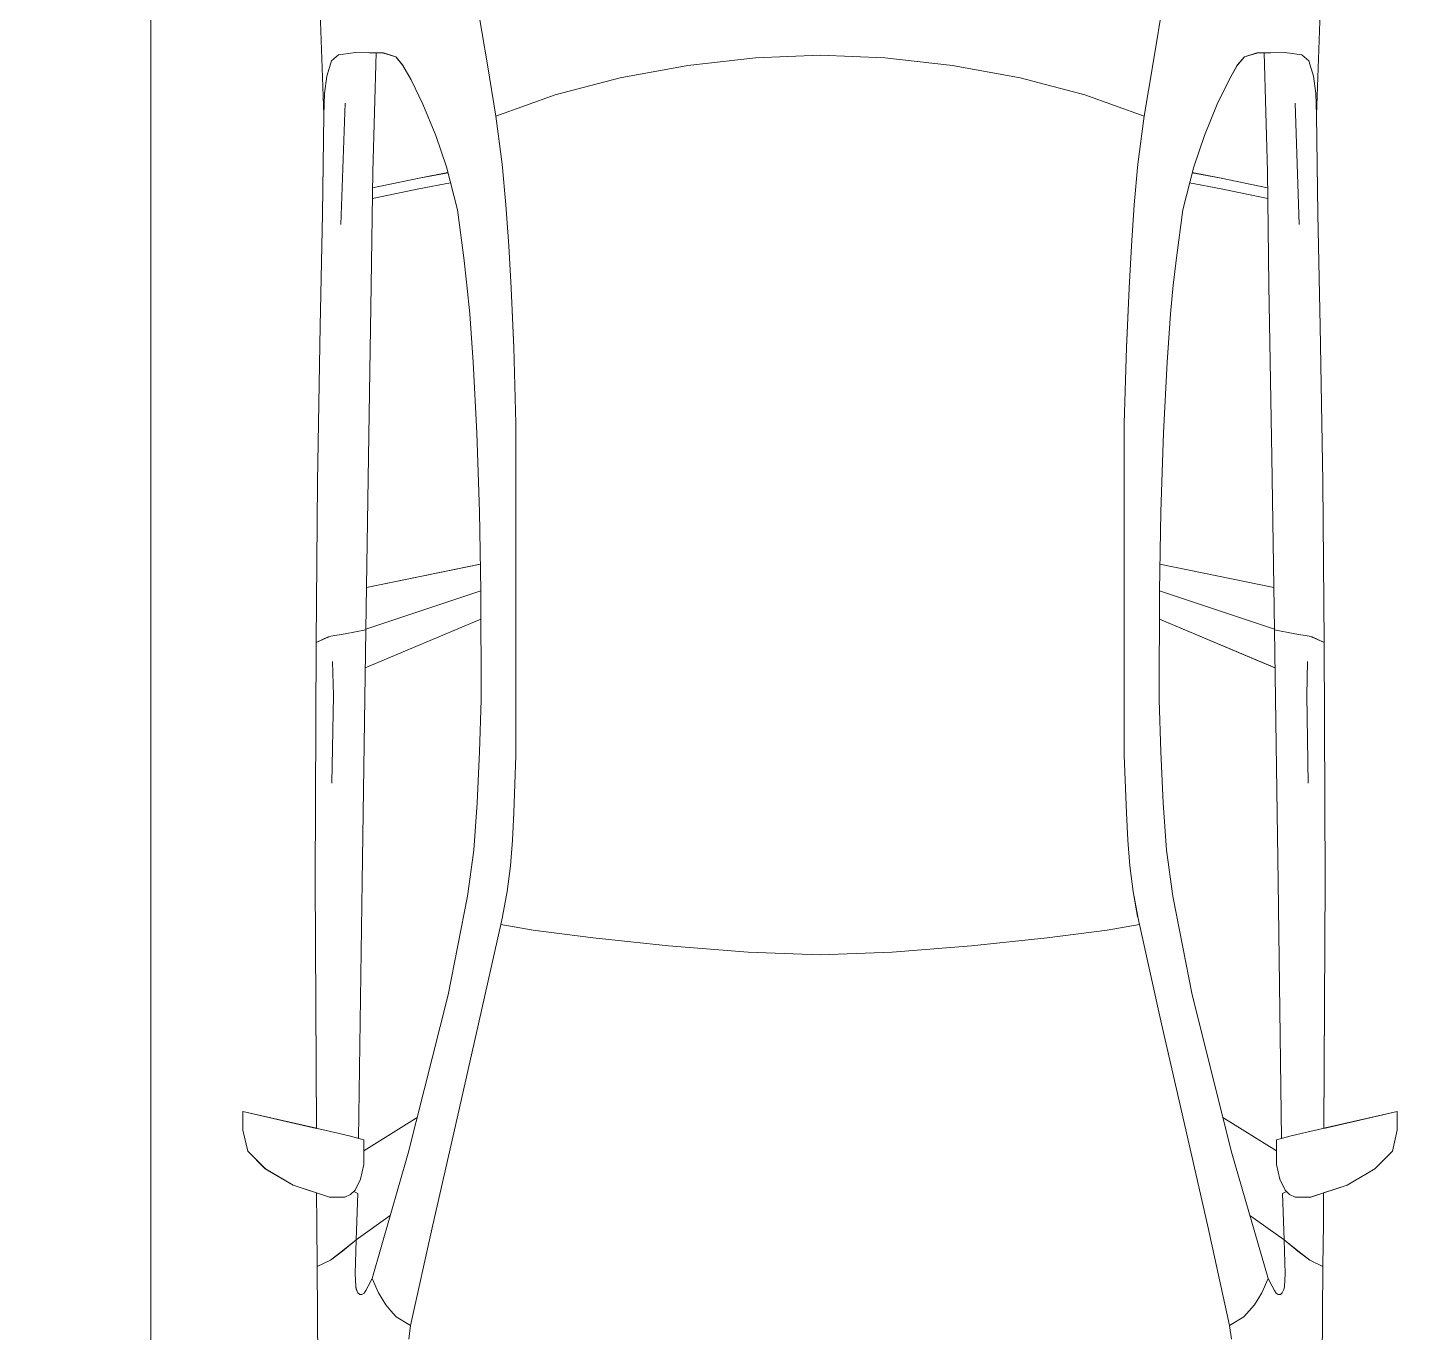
# Model space of a CAD drawing. Header units: millimetres. Extents: x -284281 to 1648660, y -821378 to -151356.
# Drawn here: x -200815 to -198307, y -269226 to -266857 of the extents above; entities that cross this region are included whole.
import ezdxf

# ---------------------------------------------------------------- set-up
doc = ezdxf.new("R2010")
doc.units = ezdxf.units.MM
doc.header["$MEASUREMENT"] = 0
doc.layers.add('Cars', color=7, linetype='Continuous')
doc.layers.add('Extérieur - Environnement', color=7, linetype='Continuous')

# ---------------------------------------------------------------- blocks, each defined once
blk = doc.blocks.new('Car 0025')
at = {"layer": 'Cars', "color": 7, "linetype": 'Continuous', "lineweight": 13}
for p, q in [((-652, 3786.7), (-615.8, 3571.1)), ((627.8, 3786.7), (591.6, 3571.1)), ((-920.3, 3683.6), (-913, 3480.7)), ((-913, 3480.7), (-920.3, 3683.6)), ((888.9, 3480.7), (896.1, 3683.6)), ((888.9, 3480.7), (896.1, 3683.6)), ((-886.4, 3589.1), (-899.1, 3578.6)), ((-855.4, 3593.9), (-886.4, 3589.1)), ((-804.8, 3592.7), (-855.4, 3593.9)), ((-824, 3377.8), (-818.1, 3593)), ((-782.3, 3585.5), (-804.8, 3592.7)), ((-12.1, 3588.7), (-129.6, 3584)), ((-12.1, 3588.7), (105.4, 3584)), ((758.1, 3585.5), (780.6, 3592.7)), ((780.6, 3592.7), (831.2, 3593.9)), ((799.8, 3377.8), (793.9, 3593)), ((831.2, 3593.9), (862.2, 3589.1)), ((862.2, 3589.1), (874.9, 3578.6)), ((-899.1, 3578.6), (-907.5, 3550.6)), ((-769.3, 3570.3), (-782.3, 3585.5)), ((-754.4, 3544.1), (-769.3, 3570.3)), ((-615.8, 3571.1), (-600.6, 3478)), ((-252.3, 3570.1), (-375.1, 3547.5)), ((-129.6, 3584), (-252.3, 3570.1)), ((105.4, 3584), (228.1, 3570.1)), ((228.1, 3570.1), (350.9, 3547.5)), ((591.6, 3571.1), (576.4, 3478)), ((730.2, 3544.1), (745.1, 3570.3)), ((745.1, 3570.3), (758.1, 3585.5)), ((874.9, 3578.6), (883.3, 3550.6)), ((-907.5, 3550.6), (-911.8, 3519.1)), ((-733, 3500.1), (-754.4, 3544.1)), ((-375.1, 3547.5), (-492.9, 3516.7)), ((350.9, 3547.5), (468.7, 3516.7)), ((708.8, 3500.1), (730.2, 3544.1)), ((883.3, 3550.6), (887.6, 3519.1)), ((-911.8, 3519.1), (-913, 3480.7)), ((-492.9, 3516.7), (-600.6, 3478)), ((468.7, 3516.7), (576.4, 3478)), ((887.6, 3519.1), (888.9, 3480.7)), ((-874.4, 3501.9), (-881.8, 3281.1)), ((-709.6, 3442.8), (-733, 3500.1)), ((685.4, 3442.8), (708.8, 3500.1)), ((850.2, 3501.9), (857.6, 3281.1)), ((-913, 3480.7), (-915.3, 3300.4)), ((-915.3, 3300.4), (-913, 3480.7)), ((-600.6, 3478), (-588.9, 3390.6)), ((576.4, 3478), (564.8, 3390.6)), ((891.1, 3300.4), (888.9, 3480.7)), ((891.1, 3300.4), (888.9, 3480.7)), ((-690.2, 3386.2), (-709.6, 3442.8)), ((666.1, 3386.2), (685.4, 3442.8)), ((-670.4, 3308.1), (-690.2, 3386.2)), ((-588.9, 3390.6), (-582.3, 3317.1)), ((564.8, 3390.6), (558.1, 3317.1)), ((646.2, 3308.1), (666.1, 3386.2)), ((-826.9, 3170.4), (-824, 3377.8)), ((-824.4, 3348), (-740, 3365.2)), ((-740, 3365.2), (-687.5, 3375.4)), ((715.8, 3365.2), (663.3, 3375.4)), ((800.2, 3348), (715.8, 3365.2)), ((802.7, 3170.4), (799.8, 3377.8)), ((-824.7, 3328.7), (-740.3, 3346)), ((-740.3, 3346), (-682.9, 3357.1)), ((716.1, 3346), (658.7, 3357.1)), ((800.5, 3328.7), (716.1, 3346)), ((-582.3, 3317.1), (-577.3, 3242.7)), ((558.1, 3317.1), (553.1, 3242.7)), ((-915.3, 3300.4), (-919.6, 3097.2)), ((-915.3, 3300.4), (-919.6, 3097.2)), ((-659, 3220.7), (-670.4, 3308.1)), ((634.8, 3220.7), (646.2, 3308.1)), ((895.4, 3097.2), (891.1, 3300.4)), ((891.1, 3300.4), (895.4, 3097.2)), ((-577.3, 3242.7), (-572.9, 3165.9)), ((553.1, 3242.7), (548.7, 3165.9)), ((-653.2, 3171.1), (-659, 3220.7)), ((629, 3171.1), (634.8, 3220.7)), ((-831.9, 2859.6), (-826.9, 3170.4)), ((-648.1, 3119.2), (-653.2, 3171.1)), ((-572.9, 3165.9), (-568.1, 3057.7)), ((548.7, 3165.9), (543.9, 3057.7)), ((623.9, 3119.2), (629, 3171.1)), ((807.7, 2859.6), (802.7, 3170.4)), ((-641.8, 3031.2), (-648.1, 3119.2)), ((617.6, 3031.2), (623.9, 3119.2)), ((-919.6, 3097.2), (-924.4, 2813.9)), ((-919.6, 3097.2), (-924.4, 2813.9)), ((900.2, 2813.9), (895.4, 3097.2)), ((895.4, 3097.2), (900.2, 2813.9)), ((-568.1, 3057.8), (-564.2, 2920.2)), ((543.9, 3057.8), (540, 2920.2)), ((-635.4, 2903.1), (-641.8, 3031.2)), ((611.2, 2903.1), (617.6, 3031.2)), ((-564.2, 2920.2), (-564.1, 2317.3)), ((540, 2920.2), (539.9, 2317.3)), ((-630.4, 2759.9), (-635.4, 2903.1)), ((606.2, 2759.9), (611.2, 2903.1)), ((-836.8, 2545.3), (-831.9, 2859.6)), ((812.6, 2545.3), (807.7, 2859.6)), ((-924.4, 2813.9), (-926.9, 2522.7)), ((-924.4, 2813.9), (-926.9, 2522.7)), ((902.7, 2522.7), (900.2, 2813.9)), ((900.2, 2813.9), (902.7, 2522.7)), ((-628, 2616.3), (-630.4, 2759.9)), ((603.8, 2616.3), (606.2, 2759.9)), ((-835.6, 2622.4), (-628.8, 2664.8)), ((811.4, 2622.4), (604.6, 2664.8)), ((-628, 2616.3), (-836.8, 2546.4)), ((-627.5, 2418.3), (-628, 2616.3)), ((603.3, 2418.3), (603.8, 2616.3)), ((603.8, 2616.3), (812.6, 2546.4)), ((-837.8, 2476.4), (-627.9, 2564.8)), ((813.6, 2476.4), (603.7, 2564.8)), ((-903.2, 2533), (-900, 2533.7)), ((-900, 2533.7), (-874.1, 2538.4)), ((-874.1, 2538.4), (-836.8, 2545.3)), ((-836.8, 2545.3), (-843.3, 2088.2)), ((812.6, 2545.3), (819.1, 2088.2)), ((849.9, 2538.4), (812.6, 2545.3)), ((875.8, 2533.7), (849.9, 2538.4)), ((879.1, 2533), (875.8, 2533.7)), ((-926.9, 2522.7), (-928.9, 2089.8)), ((-928.9, 2089.8), (-926.9, 2522.7)), ((-926.9, 2522.7), (-905.2, 2532.4)), ((-905.2, 2532.4), (-903.2, 2533)), ((881, 2532.4), (879.1, 2533)), ((902.7, 2522.7), (881, 2532.4)), ((904.7, 2089.8), (902.7, 2522.7)), ((904.7, 2089.8), (902.7, 2522.7)), ((-897, 2487.7), (-895.5, 2426.5)), ((872.8, 2487.7), (871.3, 2426.5)), ((-895.5, 2426.5), (-898.1, 2267.2)), ((-630.6, 2324.2), (-627.5, 2418.3)), ((606.4, 2324.2), (603.3, 2418.3)), ((871.3, 2426.5), (873.9, 2267.2)), ((-634.8, 2231.6), (-630.6, 2324.2)), ((-564.1, 2317.3), (-567.9, 2213)), ((539.9, 2317.3), (543.8, 2213)), ((610.6, 2231.6), (606.4, 2324.2)), ((-640.9, 2145.4), (-634.8, 2231.6)), ((-567.9, 2213), (-570.5, 2163.8)), ((543.8, 2213), (546.3, 2163.8)), ((616.7, 2145.4), (610.6, 2231.6)), ((-570.5, 2163.8), (-574.3, 2116.7)), ((546.3, 2163.8), (550.1, 2116.7)), ((-652.1, 2062.2), (-640.9, 2145.4)), ((627.9, 2062.2), (616.7, 2145.4)), ((-574.3, 2116.7), (-580.1, 2070.5)), ((550.1, 2116.7), (555.9, 2070.5)), ((-928.9, 2089.8), (-926.4, 1640.4)), ((-926.4, 1640.4), (-928.9, 2089.8)), ((-843.3, 2088.2), (-849.7, 1622.1)), ((819.1, 2088.2), (825.5, 1622.1)), ((902.2, 1640.4), (904.7, 2089.8)), ((902.2, 1640.4), (904.7, 2089.8)), ((-687.5, 1882.8), (-652.1, 2062.2)), ((-580.1, 2070.5), (-588.5, 2025.1)), ((555.9, 2070.5), (564.3, 2025.1)), ((663.3, 1882.8), (627.9, 2062.2)), ((-591.8, 2010.3), (-632, 1830.3)), ((-591.8, 2010.3), (-588.8, 2024.6)), ((-591.8, 2010.3), (-532.9, 2000.2)), ((-588.8, 2024.6), (-588.4, 2025.3)), ((567.6, 2010.3), (508.7, 2000.2)), ((564.6, 2024.6), (564.2, 2025.3)), ((567.6, 2010.3), (564.6, 2024.6)), ((567.6, 2010.3), (607.8, 1830.3)), ((-532.9, 2000.2), (-424.2, 1986.1)), ((-424.2, 1986.1), (-287.2, 1971.5)), ((400, 1986.1), (263, 1971.5)), ((508.7, 2000.2), (400, 1986.1)), ((-287.2, 1971.5), (-142.7, 1960.1)), ((-142.7, 1960.1), (-12.1, 1955.6)), ((118.5, 1960.1), (-12.1, 1955.6)), ((263, 1971.5), (118.5, 1960.1)), ((-759.7, 1595.1), (-687.5, 1882.8)), ((735.5, 1595.1), (663.3, 1882.8)), ((-632, 1830.3), (-674.2, 1645.7)), ((607.8, 1830.3), (650, 1645.7)), ((-926.4, 1640.4), (-1059.8, 1671.2)), ((-1059.8, 1671.2), (-1059.8, 1636.9)), ((-1059.8, 1671.2), (-887.7, 1631.5)), ((-1059.8, 1671.2), (-1059.8, 1636.9)), ((-743.3, 1660.3), (-840.5, 1599.8)), ((719.1, 1660.3), (816.3, 1599.8)), ((1035.6, 1671.2), (863.5, 1631.5)), ((1035.6, 1671.2), (902.2, 1640.4)), ((1035.6, 1636.9), (1035.6, 1671.2)), ((1035.6, 1671.2), (1035.6, 1636.9)), ((-1059.8, 1636.9), (-1050.9, 1598.8)), ((-1050.9, 1598.8), (-1059.8, 1636.9)), ((-887.7, 1631.5), (-864.6, 1626)), ((-674.2, 1645.7), (-715.3, 1465.4)), ((650, 1645.7), (691.1, 1465.4)), ((863.5, 1631.5), (840.4, 1626)), ((1026.7, 1598.8), (1035.6, 1636.9)), ((1026.7, 1598.8), (1035.6, 1636.9)), ((-864.6, 1626), (-840.5, 1619.8)), ((-840.5, 1619.8), (-840.5, 1574.6)), ((840.4, 1626), (816.3, 1619.8)), ((816.3, 1619.8), (816.3, 1574.6)), ((-1050.9, 1598.8), (-1019.1, 1566.8)), ((-1019.1, 1566.8), (-1050.9, 1598.8)), ((-759.7, 1595.1), (-825.1, 1368)), ((735.5, 1595.1), (800.9, 1368)), ((994.9, 1566.8), (1026.7, 1598.8)), ((994.9, 1566.8), (1026.7, 1598.8)), ((-1019.1, 1566.8), (-968.5, 1537.3)), ((-968.5, 1537.3), (-1019.1, 1566.8)), ((-840.5, 1574.6), (-846.5, 1548.1)), ((816.3, 1574.6), (822.3, 1548.1)), ((944.3, 1537.3), (994.9, 1566.8)), ((944.3, 1537.3), (994.9, 1566.8)), ((-968.5, 1537.3), (-926, 1523.1)), ((-902.5, 1515.3), (-968.5, 1537.3)), ((-846.5, 1548.1), (-856.3, 1528)), ((822.3, 1548.1), (832.1, 1528)), ((878.3, 1515.3), (944.3, 1537.3)), ((901.8, 1523.1), (944.3, 1537.3)), ((-926, 1523.1), (-925.7, 1467.7)), ((-925.7, 1467.7), (-926, 1523.1)), ((-874.6, 1515.3), (-902.5, 1515.3)), ((-864.4, 1520.4), (-874.6, 1515.3)), ((-856.3, 1528), (-864.4, 1520.4)), ((-851.4, 1522.3), (-858.6, 1525.8)), ((-851.4, 1522.3), (-854.4, 1437.8)), ((827.2, 1522.3), (834.4, 1525.8)), ((827.2, 1522.3), (830.2, 1437.8)), ((832.1, 1528), (840.2, 1520.4)), ((840.2, 1520.4), (850.4, 1515.3)), ((850.4, 1515.3), (878.3, 1515.3)), ((901.5, 1467.7), (901.8, 1523.1)), ((901.5, 1467.7), (901.8, 1523.1)), ((-792.3, 1482), (-854.4, 1437.8)), ((768.1, 1482), (830.2, 1437.8)), ((-925.7, 1467.7), (-924.7, 1389.7)), ((-925.7, 1467.7), (-924.7, 1389.7)), ((-715.3, 1465.4), (-755.5, 1282.4)), ((691.1, 1465.4), (731.3, 1282.4)), ((900.5, 1389.7), (901.5, 1467.7)), ((901.5, 1467.7), (900.5, 1389.7)), ((-854.4, 1437.8), (-879.3, 1417.7)), ((-854.4, 1437.8), (-856.2, 1376.4)), ((830.2, 1437.8), (855.1, 1417.7)), ((830.2, 1437.8), (832, 1376.4)), ((-879.3, 1417.7), (-900.9, 1401.3)), ((855.1, 1417.7), (876.7, 1401.3)), ((-900.9, 1401.3), (-924.7, 1389.7)), ((-924.7, 1389.7), (-920.5, 734.5)), ((-924.7, 1389.7), (-920.5, 734.5)), ((876.7, 1401.3), (900.5, 1389.7)), ((896.3, 734.5), (900.5, 1389.7)), ((900.5, 1389.7), (896.3, 734.5)), ((-856.2, 1376.4), (-855, 1353.4)), ((-832.4, 1354), (-825.1, 1368)), ((-825.1, 1368), (-813.7, 1341.5)), ((800.9, 1368), (789.5, 1341.5)), ((808.2, 1354), (800.9, 1368)), ((832, 1376.4), (830.8, 1353.4)), ((-855, 1353.4), (-853.9, 1347.6)), ((-853.9, 1347.6), (-851, 1342)), ((-847.5, 1338.9), (-851, 1342)), ((-843.8, 1338.8), (-847.5, 1338.9)), ((-839.9, 1341.4), (-843.8, 1338.8)), ((-839.9, 1341.4), (-836.8, 1345.8)), ((-836.8, 1345.8), (-832.5, 1354)), ((-813.7, 1341.5), (-800.3, 1320)), ((789.5, 1341.5), (776.1, 1320)), ((812.6, 1345.8), (808.3, 1354)), ((815.7, 1341.4), (812.6, 1345.8)), ((815.7, 1341.4), (819.6, 1338.8)), ((819.6, 1338.8), (823.3, 1338.9)), ((823.3, 1338.9), (826.8, 1342)), ((829.7, 1347.6), (826.8, 1342)), ((830.8, 1353.4), (829.7, 1347.6)), ((-800.3, 1320), (-791.1, 1308.8)), ((-791.1, 1308.8), (-781.4, 1298.4)), ((766.9, 1308.8), (757.2, 1298.4)), ((776.1, 1320), (766.9, 1308.8)), ((-781.4, 1298.4), (-755.5, 1282.4)), ((-755.5, 1282.4), (-758.8, 1257.5)), ((-755.5, 1282.4), (-755.5, 1282.4)), ((757.2, 1298.4), (731.3, 1282.4)), ((731.3, 1282.4), (734.6, 1257.5)), ((731.3, 1282.4), (731.3, 1282.4))]:
    blk.add_line(p, q, dxfattribs=at)

msp = doc.modelspace()

# ---------------------------------------------------------------- linework, layer by layer
at = {"color": 255, "linetype": 'Continuous', "lineweight": 5, "flags": 128}
for points in [[(-203091.76314, -265687.29374), (-203091.76314, -270687.29374), (-200591.76314, -270687.29374), (-200591.76314, -265687.29374)], [(-200591.76314, -265687.29374), (-200591.76314, -270687.29374), (-198091.76314, -270687.29374), (-198091.76314, -265687.29374)]]:
    msp.add_lwpolyline(points, close=True, dxfattribs=at)
msp.add_lwpolyline([(-200591.76314, -265687.29374), (-200591.76314, -270687.29374)], dxfattribs=at)
at = {"layer": 'Extérieur - Environnement', "color": 7, "linetype": 'Continuous', "lineweight": 13}
for p, q in [((-200016.84877, -266709.07991), (-199980.67653, -266924.69169)), ((-198737.03672, -266709.07991), (-198773.20896, -266924.69169)), ((-200285.15249, -266812.14388), (-200277.89134, -267015.11622)), ((-200277.89134, -267015.11622), (-200285.15249, -266812.14388)), ((-198475.99415, -267015.11622), (-198468.733, -266812.14388)), ((-198475.99415, -267015.11622), (-198468.733, -266812.14388)), ((-200220.22078, -266901.90924), (-200251.19863, -266906.68173)), ((-200169.60693, -266903.11646), (-200220.22078, -266901.90924)), ((-200188.81255, -267118.03368), (-200182.98912, -266902.79727)), ((-200147.13222, -266910.29321), (-200169.60693, -266903.11646)), ((-198606.75327, -266910.29321), (-198584.27856, -266903.11646)), ((-198584.27856, -266903.11646), (-198533.66471, -266901.90924)), ((-198565.07294, -267118.03368), (-198570.89637, -266902.79727)), ((-198533.66471, -266901.90924), (-198502.68686, -266906.68173)), ((-200263.89964, -266917.17362), (-200272.30422, -266945.17872)), ((-200251.19863, -266906.68173), (-200263.89964, -266917.17362)), ((-200134.13392, -266925.46847), (-200147.13222, -266910.29321)), ((-200119.2401, -266951.66209), (-200134.13392, -266925.46847)), ((-199980.67653, -266924.69169), (-199965.46305, -267017.73544)), ((-199617.161, -266925.66614), (-199739.9158, -266948.26862)), ((-199494.47813, -266911.77991), (-199617.161, -266925.66614)), ((-199376.94274, -266907.061), (-199494.47813, -266911.77991)), ((-199376.94274, -266907.061), (-199259.40736, -266911.77991)), ((-199259.40736, -266911.77991), (-199136.72449, -266925.66614)), ((-199136.72449, -266925.66614), (-199013.96969, -266948.26862)), ((-198773.20896, -266924.69169), (-198788.42244, -267017.73544)), ((-198634.64539, -266951.66209), (-198619.75157, -266925.46847)), ((-198619.75157, -266925.46847), (-198606.75327, -266910.29321)), ((-198502.68686, -266906.68173), (-198489.98585, -266917.17362)), ((-198489.98585, -266917.17362), (-198481.58127, -266945.17872)), ((-200272.30422, -266945.17872), (-200276.61845, -266976.68211)), ((-200097.83573, -266995.68437), (-200119.2401, -266951.66209)), ((-199739.9158, -266948.26862), (-199857.76541, -266979.13343)), ((-199013.96969, -266948.26862), (-198896.12008, -266979.13343)), ((-198656.04976, -266995.68437), (-198634.64539, -266951.66209)), ((-198481.58127, -266945.17872), (-198477.26704, -266976.68211)), ((-200276.61845, -266976.68211), (-200277.89134, -267015.11622)), ((-198477.26704, -266976.68211), (-198475.99415, -267015.11622)), ((-200239.22493, -266993.87959), (-200246.64212, -267214.66003)), ((-200074.42076, -267052.95632), (-200097.83573, -266995.68437)), ((-199857.76541, -266979.13343), (-199965.46305, -267017.73544)), ((-198896.12008, -266979.13343), (-198788.42244, -267017.73544)), ((-198679.46473, -267052.95632), (-198656.04976, -266995.68437)), ((-198514.66056, -266993.87959), (-198507.24337, -267214.66003)), ((-200277.89134, -267015.11622), (-200280.10508, -267195.42194)), ((-200280.10508, -267195.42194), (-200277.89134, -267015.11622)), ((-199965.46305, -267017.73544), (-199953.79158, -267105.16234)), ((-198788.42244, -267017.73544), (-198800.09391, -267105.16234)), ((-198473.78041, -267195.42194), (-198475.99415, -267015.11622)), ((-198473.78041, -267195.42194), (-198475.99415, -267015.11622)), ((-200055.09156, -267109.61749), (-200074.42076, -267052.95632)), ((-198698.79393, -267109.61749), (-198679.46473, -267052.95632)), ((-200191.74496, -267325.35055), (-200188.81255, -267118.03368)), ((-200104.84498, -267130.53691), (-200052.36424, -267120.34522)), ((-200035.25682, -267187.636), (-200055.09156, -267109.61749)), ((-199953.7931, -267105.14564), (-199947.1002, -267178.67008)), ((-198800.09239, -267105.14564), (-198806.78529, -267178.67008)), ((-198718.62866, -267187.636), (-198698.79393, -267109.61749)), ((-198649.04051, -267130.53691), (-198701.52125, -267120.34522)), ((-198562.14053, -267325.35055), (-198565.07294, -267118.03368)), ((-200189.50603, -267167.06197), (-200105.11787, -267149.83017)), ((-200189.23314, -267147.76871), (-200104.84498, -267130.53691)), ((-200105.11787, -267149.83017), (-200047.7029, -267138.68025)), ((-198648.76762, -267149.83017), (-198706.18259, -267138.68025)), ((-198564.65235, -267147.76871), (-198649.04051, -267130.53691)), ((-198564.37946, -267167.06197), (-198648.76762, -267149.83017)), ((-199947.10113, -267178.65615), (-199942.13431, -267253.1309)), ((-198806.78436, -267178.65615), (-198811.75117, -267253.1309)), ((-200280.10508, -267195.42194), (-200284.45446, -267398.63248)), ((-200280.10508, -267195.42194), (-200284.45446, -267398.63248)), ((-200023.84787, -267275.12651), (-200035.25682, -267187.636)), ((-198730.03762, -267275.12651), (-198718.62866, -267187.636)), ((-198469.43102, -267398.63248), (-198473.78041, -267195.42194)), ((-198473.78041, -267195.42194), (-198469.43102, -267398.63248)), ((-199942.1346, -267253.12659), (-199937.73119, -267329.92371)), ((-198811.75089, -267253.12659), (-198816.1543, -267329.92371)), ((-200018.00148, -267324.70503), (-200023.84787, -267275.12651)), ((-198735.88401, -267324.70503), (-198730.03762, -267275.12651)), ((-200196.70523, -267636.14806), (-200191.74496, -267325.35055)), ((-200012.90758, -267376.54286), (-200018.00148, -267324.70503)), ((-199937.73163, -267329.91363), (-199932.96602, -267438.03433)), ((-198816.15386, -267329.91363), (-198820.91947, -267438.03433)), ((-198740.9779, -267376.54286), (-198735.88401, -267324.70503)), ((-198557.18026, -267636.14806), (-198562.14053, -267325.35055)), ((-200006.67024, -267464.55695), (-200012.90758, -267376.54286)), ((-198747.21525, -267464.55695), (-198740.9779, -267376.54286)), ((-200284.45446, -267398.63248), (-200289.23999, -267681.8664)), ((-200284.45446, -267398.63248), (-200289.23999, -267681.8664)), ((-198464.6455, -267681.8664), (-198469.43102, -267398.63248)), ((-198469.43102, -267398.63248), (-198464.6455, -267681.8664)), ((-199932.96612, -267438.03077), (-199928.99526, -267575.55173)), ((-198820.91937, -267438.03077), (-198824.89023, -267575.55173)), ((-200000.28308, -267592.68594), (-200006.67024, -267464.55695)), ((-198753.60241, -267592.68594), (-198747.21525, -267464.55695)), ((-199928.99526, -267575.55173), (-199928.95669, -268178.51767)), ((-198824.89023, -267575.55173), (-198824.9288, -268178.51767)), ((-199995.28317, -267735.92644), (-200000.28308, -267592.68594)), ((-198758.60232, -267735.92644), (-198753.60241, -267592.68594)), ((-200201.66572, -267950.44806), (-200196.70523, -267636.14806)), ((-198552.21977, -267950.44806), (-198557.18026, -267636.14806)), ((-200289.23999, -267681.8664), (-200291.75832, -267973.11319)), ((-200289.23999, -267681.8664), (-200291.75832, -267973.11319)), ((-198462.12717, -267973.11319), (-198464.6455, -267681.8664)), ((-198464.6455, -267681.8664), (-198462.12717, -267973.11319)), ((-199992.8601, -267879.45679), (-199995.28317, -267735.92644)), ((-198761.02539, -267879.45679), (-198758.60232, -267735.92644)), ((-200200.44926, -267873.3724), (-199993.67798, -267831.0099)), ((-198553.43623, -267873.3724), (-198760.20751, -267831.0099)), ((-199992.8601, -267879.45679), (-200201.6485, -267949.35697)), ((-199992.32157, -268077.47084), (-199992.8601, -267879.45679)), ((-198761.56391, -268077.47084), (-198761.02539, -267879.45679)), ((-198761.02539, -267879.45679), (-198552.23699, -267949.35697)), ((-200202.63725, -268019.42707), (-199992.71992, -267931.00109)), ((-198551.24823, -268019.42707), (-198761.16557, -267931.00109)), ((-200238.9228, -267957.43193), (-200201.66572, -267950.44806)), ((-200201.66572, -267950.44806), (-200208.1045, -268407.60147)), ((-198552.21977, -267950.44806), (-198545.78099, -268407.60147)), ((-198514.96269, -267957.43193), (-198552.21977, -267950.44806)), ((-200291.75832, -267973.11319), (-200293.72656, -268405.99152)), ((-200293.72656, -268405.99152), (-200291.75832, -267973.11319)), ((-200291.75832, -267973.11319), (-200270.04963, -267963.34875)), ((-200270.04963, -267963.34875), (-200268.09412, -267962.78294)), ((-200268.09412, -267962.78294), (-200264.83607, -267962.08777)), ((-200264.83607, -267962.08777), (-200238.9228, -267957.43193)), ((-198489.04941, -267962.08777), (-198514.96269, -267957.43193)), ((-198485.79137, -267962.78294), (-198489.04941, -267962.08777)), ((-198483.83586, -267963.34875), (-198485.79137, -267962.78294)), ((-198462.12717, -267973.11319), (-198483.83586, -267963.34875)), ((-198460.15893, -268405.99152), (-198462.12717, -267973.11319)), ((-198460.15893, -268405.99152), (-198462.12717, -267973.11319)), ((-200261.86378, -268008.0365), (-200260.36518, -268069.30026)), ((-198492.02171, -268008.0365), (-198493.52031, -268069.30026)), ((-200260.36518, -268069.30026), (-200262.94137, -268228.63)), ((-199995.47253, -268171.56036), (-199992.32157, -268077.47084)), ((-198758.41296, -268171.56036), (-198761.56391, -268077.47084)), ((-198493.52031, -268069.30026), (-198490.94411, -268228.63)), ((-199999.66698, -268264.18443), (-199995.47253, -268171.56036)), ((-199928.95669, -268178.51767), (-199932.7934, -268282.80321)), ((-198824.9288, -268178.51767), (-198821.09209, -268282.80321)), ((-198754.21851, -268264.18443), (-198758.41296, -268171.56036)), ((-200005.76622, -268350.33641), (-199999.66698, -268264.18443)), ((-199932.79301, -268282.79561), (-199935.32717, -268331.97201)), ((-198821.09248, -268282.79561), (-198818.55832, -268331.97201)), ((-198748.11926, -268350.33641), (-198754.21851, -268264.18443)), ((-199935.32633, -268331.95584), (-199939.12473, -268379.1068)), ((-198818.55915, -268331.95584), (-198814.76076, -268379.1068)), ((-200016.91226, -268433.58816), (-200005.76622, -268350.33641)), ((-198736.97323, -268433.58816), (-198748.11926, -268350.33641)), ((-199939.12291, -268379.08424), (-199944.94586, -268425.32705)), ((-198814.76258, -268379.08424), (-198808.93963, -268425.32705)), ((-200293.72656, -268405.99152), (-200291.24834, -268855.37588)), ((-200291.24834, -268855.37588), (-200293.72656, -268405.99152)), ((-200208.10415, -268407.60147), (-200214.55165, -268873.64916)), ((-198545.78134, -268407.60147), (-198539.33384, -268873.64916)), ((-198462.63715, -268855.37588), (-198460.15893, -268405.99152)), ((-198462.63715, -268855.37588), (-198460.15893, -268405.99152)), ((-199944.94586, -268425.32705), (-199953.37653, -268470.69473)), ((-198808.93963, -268425.32705), (-198800.50896, -268470.69473)), ((-200052.32856, -268612.97487), (-200016.91226, -268433.58816)), ((-198701.55693, -268612.97487), (-198736.97323, -268433.58816)), ((-199956.67646, -268485.50019), (-199953.59796, -268471.18443)), ((-199953.59796, -268471.18443), (-199953.29055, -268470.50459)), ((-198800.28753, -268471.18443), (-198800.59494, -268470.50459)), ((-198797.20903, -268485.50019), (-198800.28753, -268471.18443)), ((-199956.67646, -268485.50019), (-199996.83441, -268665.46056)), ((-199956.67646, -268485.50019), (-199897.7061, -268495.56309)), ((-199897.7061, -268495.56309), (-199789.08954, -268509.72051)), ((-198856.17939, -268495.56309), (-198964.79595, -268509.72051)), ((-198797.20903, -268485.50019), (-198856.17939, -268495.56309)), ((-198797.20903, -268485.50019), (-198757.05108, -268665.46056)), ((-199789.08954, -268509.72051), (-199652.00502, -268524.31874)), ((-199652.00502, -268524.31874), (-199507.56039, -268535.70581)), ((-199101.88047, -268524.31874), (-199246.3251, -268535.70581)), ((-198964.79595, -268509.72051), (-199101.88047, -268524.31874)), ((-199507.56039, -268535.70581), (-199376.94274, -268540.22868)), ((-199246.3251, -268535.70581), (-199376.94274, -268540.22868)), ((-200124.52845, -268900.71807), (-200052.32856, -268612.97487)), ((-198629.35704, -268900.71807), (-198701.55693, -268612.97487)), ((-199996.83441, -268665.46056), (-200039.01436, -268850.05203)), ((-198757.05108, -268665.46056), (-198714.87113, -268850.05203)), ((-200291.24834, -268855.37588), (-200424.62049, -268824.57526)), ((-200424.62049, -268824.57526), (-200424.62049, -268858.86413)), ((-200424.62049, -268824.57526), (-200252.58545, -268864.30459)), ((-200424.62049, -268824.57526), (-200424.62049, -268858.86413)), ((-198329.265, -268824.57526), (-198501.30004, -268864.30459)), ((-198329.265, -268824.57526), (-198462.63715, -268855.37588)), ((-198329.265, -268858.86413), (-198329.265, -268824.57526)), ((-198329.265, -268824.57526), (-198329.265, -268858.86413)), ((-200424.62049, -268858.86413), (-200415.76032, -268896.99574)), ((-200415.76032, -268896.99574), (-200424.62049, -268858.86413)), ((-200108.15421, -268835.46068), (-200205.33605, -268895.94519)), ((-200039.01436, -268850.05203), (-200080.16456, -269030.34197)), ((-198714.87113, -268850.05203), (-198673.72093, -269030.34197)), ((-198645.73128, -268835.46068), (-198548.54944, -268895.94519)), ((-198338.12517, -268896.99574), (-198329.265, -268858.86413)), ((-198338.12517, -268896.99574), (-198329.265, -268858.86413)), ((-200252.58545, -268864.30459), (-200229.45639, -268869.80872)), ((-200229.45639, -268869.80872), (-200205.33605, -268876.0237)), ((-200205.33605, -268876.0237), (-200205.33605, -268921.1711)), ((-198524.4291, -268869.80872), (-198548.54944, -268876.0237)), ((-198548.54944, -268876.0237), (-198548.54944, -268921.1711)), ((-198501.30004, -268864.30459), (-198524.4291, -268869.80872)), ((-200415.76032, -268896.99574), (-200383.90188, -268928.95544)), ((-200383.90188, -268928.95544), (-200415.76032, -268896.99574)), ((-200124.52845, -268900.71807), (-200189.94267, -269127.82494)), ((-198629.35704, -268900.71807), (-198563.94282, -269127.82494)), ((-198369.98361, -268928.95544), (-198338.12517, -268896.99574)), ((-198369.98361, -268928.95544), (-198338.12517, -268896.99574)), ((-200383.90188, -268928.95544), (-200333.36182, -268958.44643)), ((-200333.36182, -268958.44643), (-200383.90188, -268928.95544)), ((-200205.33605, -268921.1711), (-200211.34759, -268947.69805)), ((-198548.54944, -268921.1711), (-198542.5379, -268947.69805)), ((-198420.52367, -268958.44643), (-198369.98361, -268928.95544)), ((-198420.52367, -268958.44643), (-198369.98361, -268928.95544)), ((-200333.36182, -268958.44643), (-200290.84866, -268972.66499)), ((-200267.38666, -268980.51188), (-200333.36182, -268958.44643)), ((-200211.34759, -268947.69805), (-200221.1555, -268967.80458)), ((-198542.5379, -268947.69805), (-198532.72999, -268967.80458)), ((-198486.49883, -268980.51188), (-198420.52367, -268958.44643)), ((-198463.03683, -268972.66499), (-198420.52367, -268958.44643)), ((-200290.84866, -268972.66499), (-200290.59084, -269028.07397)), ((-200290.59084, -269028.07397), (-200290.84866, -268972.66499)), ((-200239.4025, -268980.44581), (-200267.38666, -268980.51188)), ((-200229.23049, -268975.33817), (-200239.4025, -268980.44581)), ((-200221.1555, -268967.80458), (-200229.23049, -268975.33817)), ((-200216.27842, -268973.48156), (-200223.4831, -268969.97612)), ((-200216.27842, -268973.48156), (-200219.24696, -269058.01959)), ((-198537.60706, -268973.48156), (-198530.40239, -268969.97612)), ((-198537.60706, -268973.48156), (-198534.63853, -269058.01959)), ((-198532.72999, -268967.80458), (-198524.655, -268975.33817)), ((-198524.655, -268975.33817), (-198514.48299, -268980.44581)), ((-198514.48299, -268980.44581), (-198486.49883, -268980.51188)), ((-198463.29465, -269028.07397), (-198463.03683, -268972.66499)), ((-198463.29465, -269028.07397), (-198463.03683, -268972.66499)), ((-200290.59084, -269028.07397), (-200289.53909, -269106.12444)), ((-200290.59084, -269028.07397), (-200289.53909, -269106.12444)), ((-200157.09915, -269013.79792), (-200219.24696, -269058.01959)), ((-200080.16456, -269030.34197), (-200120.32933, -269213.35195)), ((-198673.72093, -269030.34197), (-198633.55616, -269213.35195)), ((-198596.78634, -269013.79792), (-198534.63853, -269058.01959)), ((-198464.3464, -269106.12444), (-198463.29465, -269028.07397)), ((-198463.29465, -269028.07397), (-198464.3464, -269106.12444)), ((-200219.24696, -269058.01959), (-200244.10816, -269078.04263)), ((-200219.24696, -269058.01959), (-200221.08111, -269119.39447)), ((-198534.63853, -269058.01959), (-198509.77733, -269078.04263)), ((-198534.63853, -269058.01959), (-198532.80438, -269119.39447)), ((-200244.10816, -269078.04263), (-200265.70412, -269094.51864)), ((-198509.77733, -269078.04263), (-198488.18137, -269094.51864)), ((-200265.70412, -269094.51864), (-200289.53909, -269106.12444)), ((-200289.53909, -269106.12444), (-200285.38806, -269761.2809)), ((-200289.53909, -269106.12444), (-200285.38806, -269761.2809)), ((-198488.18137, -269094.51864), (-198464.3464, -269106.12444)), ((-198468.49743, -269761.2809), (-198464.3464, -269106.12444)), ((-198464.3464, -269106.12444), (-198468.49743, -269761.2809)), ((-200221.08111, -269119.39447), (-200219.80212, -269142.41113)), ((-200197.29098, -269141.74207), (-200189.94267, -269127.82494)), ((-200189.94267, -269127.82494), (-200178.4972, -269154.26748)), ((-198563.94282, -269127.82494), (-198575.38828, -269154.26748)), ((-198556.59451, -269141.74207), (-198563.94282, -269127.82494)), ((-198532.80438, -269119.39447), (-198534.08337, -269142.41113)), ((-200219.80212, -269142.41113), (-200218.76437, -269148.16525)), ((-200218.76437, -269148.16525), (-200215.8417, -269153.82919)), ((-200212.38084, -269156.90174), (-200215.8417, -269153.82919)), ((-200208.632, -269156.93584), (-200212.38084, -269156.90174)), ((-200204.73565, -269154.38891), (-200208.632, -269156.93584)), ((-200204.73565, -269154.38891), (-200201.64418, -269150.02912)), ((-200201.64418, -269150.02912), (-200197.2965, -269141.74207)), ((-200178.4972, -269154.26748), (-200165.15356, -269175.77573)), ((-198575.38828, -269154.26748), (-198588.73193, -269175.77573)), ((-198552.24131, -269150.02912), (-198556.58899, -269141.74207)), ((-198549.14983, -269154.38891), (-198552.24131, -269150.02912)), ((-198549.14983, -269154.38891), (-198545.25349, -269156.93584)), ((-198545.25349, -269156.93584), (-198541.50465, -269156.90174)), ((-198541.50465, -269156.90174), (-198538.04379, -269153.82919)), ((-198535.12112, -269148.16525), (-198538.04379, -269153.82919)), ((-198534.08337, -269142.41113), (-198535.12112, -269148.16525)), ((-200165.15356, -269175.77573), (-200155.95706, -269186.97271)), ((-198588.73193, -269175.77573), (-198597.92843, -269186.97271)), ((-200155.95706, -269186.97271), (-200146.23737, -269197.41058)), ((-200146.23737, -269197.41058), (-200120.32933, -269213.35195)), ((-198607.64811, -269197.41058), (-198633.55616, -269213.35195)), ((-198597.92843, -269186.97271), (-198607.64811, -269197.41058)), ((-200120.32933, -269213.35195), (-200123.61934, -269238.27627)), ((-200120.31619, -269213.35195), (-200120.32933, -269213.35195)), ((-198633.5693, -269213.35195), (-198633.55616, -269213.35195)), ((-198633.55616, -269213.35195), (-198630.26615, -269238.27627))]:
    msp.add_line(p, q, dxfattribs=at)

# ---------------------------------------------------------------- block references
at = {"layer": 'Cars', "color": 7, "linetype": 'Continuous', "lineweight": 5, "zscale": 1000}
msp.add_blockref('Car 0025', (-199364.8444, -270495.78396), dxfattribs=at)

doc.saveas('drawing.dxf')
